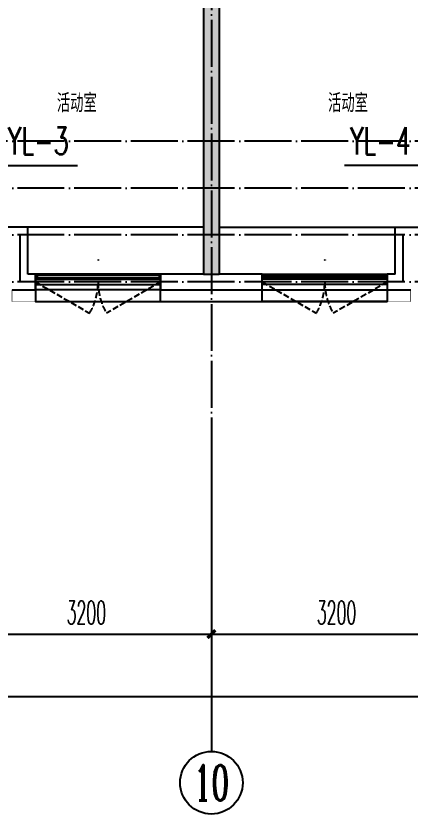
# Model space of a CAD drawing. Extents: x 27938 to 1507990, y 110129 to 923079.
# Drawn here: x 837917 to 842957, y 434232 to 444431 of the extents above; entities that cross this region are included whole.
import ezdxf
from ezdxf.enums import TextEntityAlignment as Align

# ---------------------------------------------------------------- set-up
doc = ezdxf.new("R2010")
doc.units = 0
doc.header["$LTSCALE"] = 1000
doc.header["$MEASUREMENT"] = 0
doc.linetypes.add('DASH', pattern=[0.35, 0.25, -0.1])
doc.linetypes.add('DOTE', pattern=[2.42, 2, -0.2, 0.02, -0.2])
for name, color, linetype in [('3-栏杆1', 135, 'Continuous'), ('3.5方案汇报，与郭总、侯月琴确定户型_t8$0$2020.03.04 -1安徽标准化洋房户型(UA）_t8_t8$0$看线', 154, 'Continuous'), ('AXIS', 3, 'Continuous'), ('AXIS_TEXT', 7, 'Continuous'), ('DIM_雨水', 4, 'Continuous'), ('DOTE', 1, 'Continuous'), ('PUB_TEXT', 4, 'Continuous'), ('WALL', 9, 'Continuous'), ('WINDOW', 4, 'Continuous'), ('WINDOW_TEXT', 7, 'Continuous'), ('保温', 6, 'Continuous'), ('看线', 251, 'Continuous')]:
    doc.layers.add(name, color=color, linetype=linetype)
doc.styles.add('_TCH_AXIS', font='COMPLEX', dxfattribs={"bigfont": 'GBCBIG'})
doc.styles.add('_TCH_DIM_T3', font='SIMPLEX.shx', dxfattribs={"width": 0.494118, "bigfont": 'GBCBIG.shx'})
doc.styles.add('_TCH_WINDOW', font='SIMPLEX.shx', dxfattribs={"width": 0.7, "height": 3.5, "bigfont": 'GBCBIG.shx'})
doc.styles.add('_TWT_SERIAL', font='SIMPLEX', dxfattribs={"width": 0.8, "height": 3.5, "bigfont": 'HZTXT'})
doc.styles.add('COMPLEX', font='COMPLEX')
doc.styles.get("Standard").update_dxf_attribs({"font": 'gbenor.shx', "bigfont": 'gbcbig.shx'})
doc.dimstyles.new('_TCH_ARCH&&100', dxfattribs={"dimtxt": 297.5, "dimasz": 100, "dimexe": 250, "dimexo": 300, "dimgap": 126.25, "dimtad": 1, "dimdec": 0, "dimzin": 0, "dimdsep": 46, "dimtxsty": '_TCH_DIM_T3', "dimblk": 'ARCHTICK', "dimcen": 0.09, "dimclrt": 4, "dimazin": 2, "dimtfac": 1, "dimtdec": 0, "dimtix": 1, "dimtmove": 2, "dimatfit": 3, "dimfxl": 100, "dimtolj": 1, "dimtzin": 0, "dimarcsym": 0})

# ---------------------------------------------------------------- blocks, each defined once
blk = doc.blocks.new('GDGDGDSDA')
at = {"layer": 'DOTE', "color": 0, "linetype": 'DOTE', "ltscale": 0.3}
for p, q in [((431835, 366358), (431835, 359558)), ((471335, 363358), (417335, 363358)), ((471335, 362758), (417335, 362758)), ((471335, 362158), (417335, 362158)), ((429385, 362158), (429385, 361558)), ((434285, 362158), (434285, 361558)), ((471335, 361558), (417335, 361558))]:
    blk.add_line(p, q, dxfattribs=at)
blk = doc.blocks.new('GDFGDGRD')
at = {"layer": '保温', "linetype": 'Continuous', "ltscale": 10}
h = blk.add_hatch(dxfattribs=at)
h.set_pattern_fill('HEX', color=251, scale=10, angle=90, style=0)
h.set_pattern_definition([(90, (-70765.891, -152124.736), (-16.49778, 1e-15), [9.525, -19.05]), (210, (-70765.891, -152124.736), (8.24889, -14.2874966), [9.525, -19.05]), (150, (-70765.891, -152115.211), (-8.24889, -14.2874966), [9.525, -19.05])])
h.paths.add_polyline_path([(433017, 363924), (433217, 363924), (433217, 368524), (433017, 368524)])
at = {"layer": '保温', "color": 251, "linetype": 'ByBlock', "ltscale": 10}
blk.add_line((433017, 363924), (433217, 363924), dxfattribs=at)
blk = doc.blocks.new('ASDFSD')
at = {"layer": '3-栏杆1', "color": 5}
for p, q in [((681763, 334938), (681742, 334955)), ((681742, 334955), (681763, 334938)), ((683322, 334937), (681763, 334938)), ((681763, 334938), (681763, 334908)), ((683322, 334938), (683342, 334955)), ((683342, 334955), (683322, 334938)), ((683322, 334938), (683322, 334908)), ((681742, 334888), (681763, 334908)), ((681763, 334908), (683322, 334908)), ((683322, 334908), (683342, 334888)), ((683342, 334888), (683322, 334908))]:
    blk.add_line(p, q, dxfattribs=at)
blk = doc.blocks.new('_ArchTick')
at = {"color": 0, "linetype": 'ByBlock', "const_width": 0.4}
blk.add_lwpolyline([(-0.5, -0.5), (0.5, 0.5)], dxfattribs=at)
blk = doc.blocks.new('*D769')
at = {"layer": 'AXIS', "color": 0, "lineweight": -2}
for p, q in [((837217, 438732), (837217, 436282)), ((840417, 438732), (840417, 436282)), ((837217, 436532), (840417, 436532))]:
    blk.add_line(p, q, dxfattribs=at)
at = {"layer": 'Defpoints', "color": 0}
for p in [(837217, 439032), (840417, 439032), (840417, 436532)]:
    blk.add_point(p, dxfattribs=at)
at = {"layer": 'AXIS', "color": 0, "lineweight": -2, "xscale": 100, "yscale": 100, "zscale": 100, "rotation": 180}
blk.add_blockref('_ArchTick', (837217, 436532), dxfattribs=at)
at = {"layer": 'AXIS', "color": 0, "lineweight": -2, "xscale": 100, "yscale": 100, "zscale": 100}
blk.add_blockref('_ArchTick', (840417, 436532), dxfattribs=at)
at = {"layer": 'AXIS', "color": 4, "insert": (838817, 436807), "char_height": 297.5, "attachment_point": 5, "style": '_TCH_DIM_T3'}
blk.add_mtext('\\A1;3200', dxfattribs=at)
blk = doc.blocks.new('*D770')
at = {"layer": 'AXIS', "color": 0, "lineweight": -2}
for p, q in [((840417, 438732), (840417, 436282)), ((843617, 438732), (843617, 436282)), ((840417, 436532), (843617, 436532))]:
    blk.add_line(p, q, dxfattribs=at)
at = {"layer": 'Defpoints', "color": 0}
for p in [(840417, 439032), (843617, 439032), (843617, 436532)]:
    blk.add_point(p, dxfattribs=at)
at = {"layer": 'AXIS', "color": 0, "lineweight": -2, "xscale": 100, "yscale": 100, "zscale": 100, "rotation": 180}
blk.add_blockref('_ArchTick', (840417, 436532), dxfattribs=at)
at = {"layer": 'AXIS', "color": 0, "lineweight": -2, "xscale": 100, "yscale": 100, "zscale": 100}
blk.add_blockref('_ArchTick', (843617, 436532), dxfattribs=at)
at = {"layer": 'AXIS', "color": 4, "insert": (842017, 436807), "char_height": 297.5, "attachment_point": 5, "style": '_TCH_DIM_T3'}
blk.add_mtext('\\A1;3200', dxfattribs=at)
blk = doc.blocks.new('*D773')
at = {"layer": 'AXIS', "color": 0, "lineweight": -2}
for p, q in [((827817, 438732), (827817, 435482)), ((878017, 438732), (878017, 435482)), ((827817, 435732), (878017, 435732))]:
    blk.add_line(p, q, dxfattribs=at)
at = {"layer": 'Defpoints', "color": 0}
for p in [(827817, 439032), (878017, 439032), (878017, 435732)]:
    blk.add_point(p, dxfattribs=at)
at = {"layer": 'AXIS', "color": 0, "lineweight": -2, "xscale": 100, "yscale": 100, "zscale": 100, "rotation": 180}
blk.add_blockref('_ArchTick', (827817, 435732), dxfattribs=at)
at = {"layer": 'AXIS', "color": 0, "lineweight": -2, "xscale": 100, "yscale": 100, "zscale": 100}
blk.add_blockref('_ArchTick', (878017, 435732), dxfattribs=at)
at = {"layer": 'AXIS', "color": 4, "insert": (852917, 436007), "char_height": 297.5, "attachment_point": 5, "style": '_TCH_DIM_T3'}
blk.add_mtext('\\A1;50200', dxfattribs=at)
blk = doc.blocks.new('_AXISO')
blk.add_circle((0, 0), 0.5)
at = {"layer": 'AXIS_TEXT', "style": 'COMPLEX', "width": 1.041667}
blk.add_attdef('A', text='', height=0.56, dxfattribs=at).set_placement((-0.25, -0.28), (0.25, -0.28), align=Align.FIT)
blk = doc.blocks.new('$WINLIB2D$00000001')
at = {"color": 0}
for points in [[(-0.5, 0.5), (-0.5, -0.5)], [(-0.5, 0.5), (0.5, 0.5)], [(0.5, -0.5), (0.5, 0.5)], [(0.5, 0.1667), (-0.5, 0.1667)], [(0.5, -0.1667), (-0.5, -0.1667)], [(-0.5, -0.5), (0.5, -0.5)]]:
    blk.add_lwpolyline(points, dxfattribs=at)

msp = doc.modelspace()

# ---------------------------------------------------------------- linework, layer by layer
at = {"color": 8, "const_width": 8}
for points in [[(837866.6, 440932.1), (837866.6, 440782.1), (838166.6, 440782.1), (838166.6, 440932.1)], [(842966.6, 440932.1), (842966.6, 440782.1), (842666.6, 440782.1), (842666.6, 440932.1)]]:
    msp.add_lwpolyline(points, dxfattribs=at)
at = {"layer": '3.5方案汇报，与郭总、侯月琴确定户型_t8$0$2020.03.04 -1安徽标准化洋房户型(UA）_t8_t8$0$看线', "color": 8, "ltscale": 10}
for p, q in [((840316.6, 441732.1), (838066.6, 441732.1)), ((840516.6, 441732.1), (842766.6, 441732.1))]:
    msp.add_line(p, q, dxfattribs=at)
at = {"layer": 'AXIS', "color": 8}
msp.add_line((840416.6, 439032), (840416.6, 435032), dxfattribs=at)
at = {"layer": 'DIM_雨水'}
for p, q in [((837697.2, 442519.7), (838704.1, 442519.7)), ((843136, 442519.7), (842119.5, 442519.7))]:
    msp.add_line(p, q, dxfattribs=at)
at = {"layer": 'WALL', "color": 8}
for p, q in [((840316.6, 445732.1), (840316.6, 441132.1)), ((840516.6, 445732.1), (840516.6, 441132.1)), ((838066.6, 441732.1), (837316.6, 441732.1)), ((838066.6, 441132.1), (838066.6, 441732.1)), ((842766.6, 441732.1), (843516.6, 441732.1)), ((842766.6, 441132.1), (842766.6, 441732.1)), ((838166.6, 441132.1), (838066.6, 441132.1)), ((838166.6, 440932.1), (838166.6, 441132.1)), ((840316.6, 441132.1), (839766.6, 441132.1)), ((839766.6, 441132.1), (839766.6, 440932.1)), ((841066.6, 441132.1), (840516.6, 441132.1)), ((841066.6, 440932.1), (841066.6, 441132.1)), ((842766.6, 441132.1), (842666.6, 441132.1)), ((842666.6, 441132.1), (842666.6, 440932.1)), ((837866.6, 440932.1), (838166.6, 440932.1)), ((839766.6, 440932.1), (840416.6, 440932.1)), ((840416.6, 440932.1), (841066.6, 440932.1)), ((842666.6, 440932.1), (842966.6, 440932.1))]:
    msp.add_line(p, q, dxfattribs=at)
at = {"layer": 'WINDOW', "color": 8, "linetype": 'DASH', "ltscale": 0.3}
for points in [[(838166.6, 441032.1), (838859.4, 440632.1, 0.1316525), (838966.6, 441032.1)], [(839766.6, 441032.1), (839073.8, 440632.1, -0.1316525), (838966.6, 441032.1)], [(841066.6, 441032.1), (841759.4, 440632.1, 0.1316525), (841866.6, 441032.1)], [(842666.6, 441032.1), (841973.8, 440632.1, -0.1316525), (841866.6, 441032.1)]]:
    msp.add_lwpolyline(points, format="xyb", dxfattribs=at)
at = {"layer": '看线', "color": 8, "ltscale": 0.5}
for points in [[(838166.6, 440932.1), (838166.6, 440782.1), (839766.6, 440782.1), (839766.6, 440932.1)], [(842666.6, 440932.1), (842666.6, 440782.1), (841066.6, 440782.1), (841066.6, 440932.1)], [(838166.6, 440782.1), (842666.6, 440782.1)]]:
    msp.add_lwpolyline(points, dxfattribs=at)

# ---------------------------------------------------------------- block references
at = {"color": 8}
for name, p in [('GDFGDGRD', (407300, 77208.4)), ('ASDFSD', (156424.3, 106176.8))]:
    msp.add_blockref(name, p, dxfattribs=at)
at = {"color": 8, "xscale": -1}
msp.add_blockref('ASDFSD', (1524408.9, 106176.8), dxfattribs=at)
at = {"layer": 'AXIS', "color": 8}
ref = msp.add_blockref('_AXISO', (840416.6, 434632), dxfattribs=dict(at, xscale=800, yscale=800, zscale=800))
ref.add_attrib('A', '10', dxfattribs={"layer": 'AXIS_TEXT', "color": 8, "ltscale": 0.5, "height": 452.55, "style": '_TCH_AXIS', "width": 0.724138}).set_placement((840190.3, 434405.8), (840642.8, 434405.8), align=Align.FIT)
at = {"layer": 'DOTE', "color": 169}
msp.add_blockref('GDGDGDSDA', (408581.8, 79473.8), dxfattribs=at)
at = {"layer": 'WINDOW', "color": 8}
ref = msp.add_blockref('$WINLIB2D$00000001', (838966.6, 441032.1), dxfattribs=dict(at, xscale=-1600, yscale=-200, zscale=-1600))
ref.add_attrib('A', 'TC1617', (838959.2, 441309), dxfattribs={"layer": 'WINDOW_TEXT', "color": 8, "ltscale": 0.5, "height": 5.95, "style": '_TCH_WINDOW', "width": 0.494118})
ref = msp.add_blockref('$WINLIB2D$00000001', (841866.6, 441032.1), dxfattribs=dict(at, xscale=1600, yscale=-200, zscale=1600))
ref.add_attrib('A', 'TC1617', (841859.2, 441309), dxfattribs={"layer": 'WINDOW_TEXT', "color": 8, "ltscale": 0.5, "height": 5.95, "style": '_TCH_WINDOW', "width": 0.494118})

# ---------------------------------------------------------------- texts
at = {"layer": 'DIM_雨水', "color": 7, "style": '_TWT_SERIAL', "width": 0.64}
for s, p in [('YL-3', (837812.8, 442659.7)), ('YL-4', (842189.5, 442659.7))]:
    msp.add_text(s, height=350, dxfattribs=at).set_placement(p)
at = {"layer": 'PUB_TEXT', "color": 8}
for p in [(838439.8, 443200.4), (841908.6, 443200.4)]:
    msp.add_text('活动室', height=236.31, dxfattribs=at).set_placement(p)

# ---------------------------------------------------------------- dimensions: what is measured, and where the dimension line sits
at = {"layer": 'AXIS', "color": 8}
for p1, p2, distance, picture, middle in [((827816.6, 439032.1), (878016.6, 439032.1), -3300, '*D773', (852916.6, 436007.1)), ((837216.6, 439032.1), (840416.6, 439032.1), -2500, '*D769', (838816.6, 436807.1)), ((840416.6, 439032.1), (843616.6, 439032.1), -2500, '*D770', (842016.6, 436807.1))]:
    dim = msp.add_aligned_dim(p1=p1, p2=p2, distance=distance, dimstyle='_TCH_ARCH&&100', dxfattribs=at)
    dim.commit()
    dim.dimension.update_dxf_attribs({"geometry": picture, "text_midpoint": middle})

doc.saveas('drawing.dxf')
